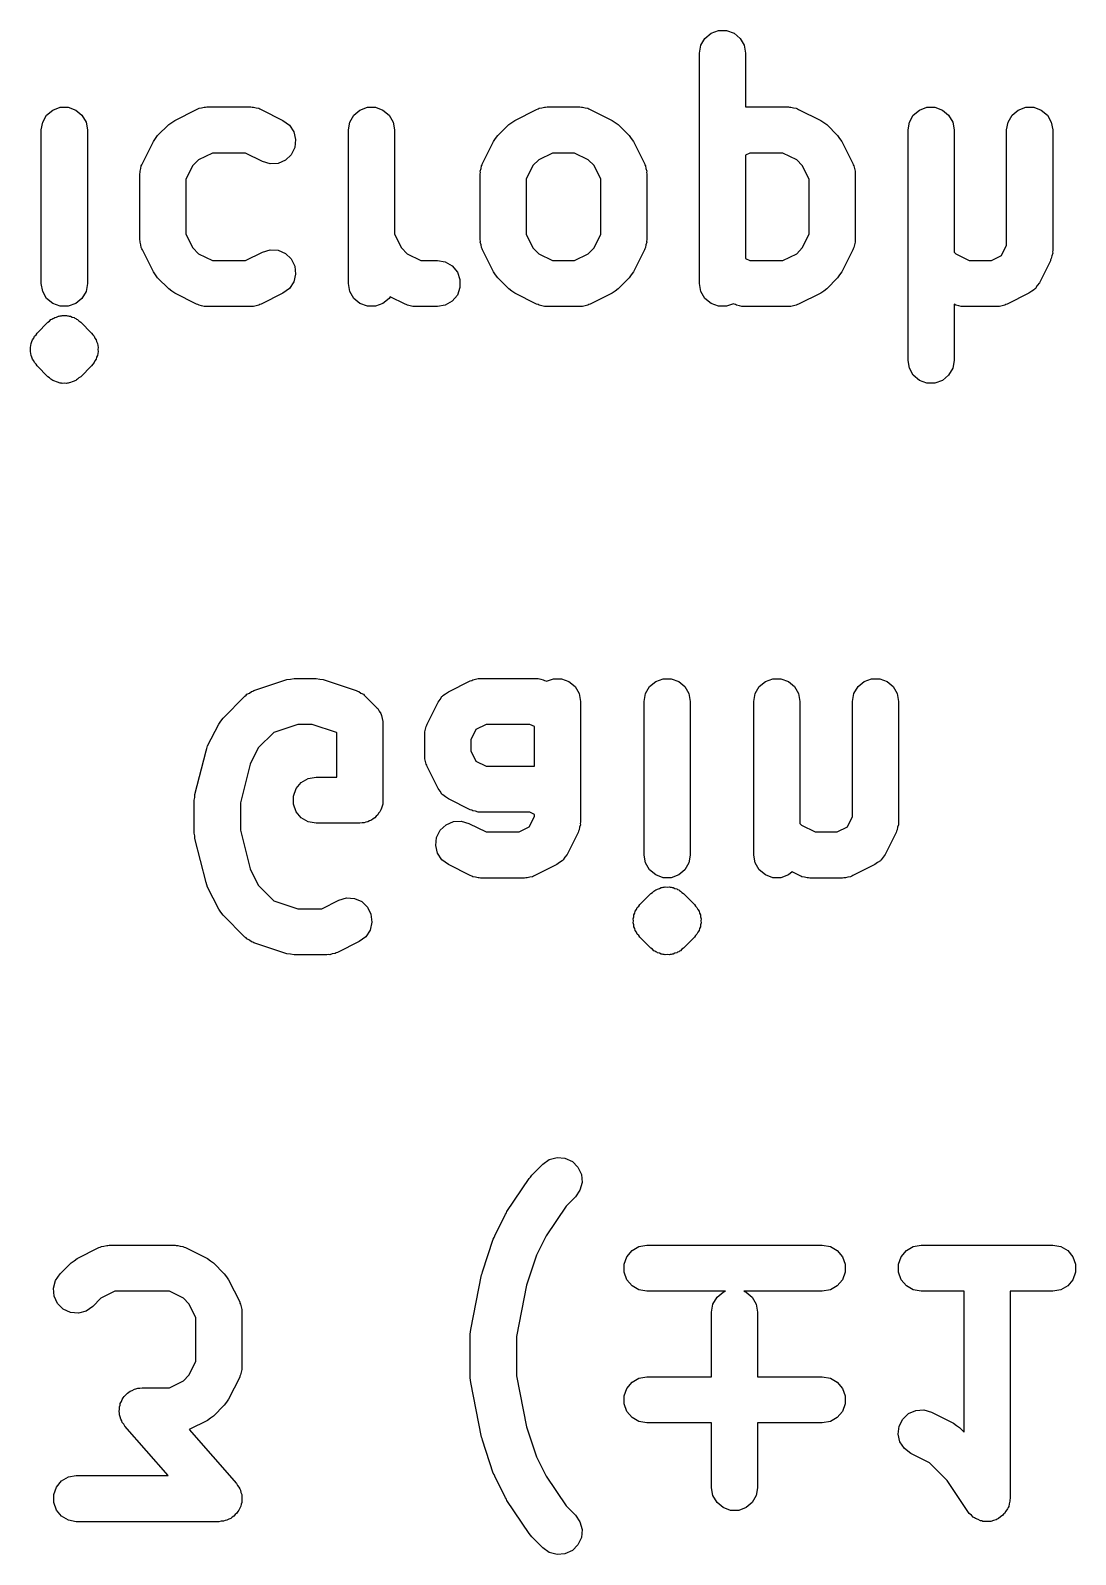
# Model space of a CAD drawing. Extents: x 91.3 to 189.8, y -113.5 to -60.4.
# Drawn here: x 176.38 to 180.91, y -86.34 to -79.73 of the extents above; entities that cross this region are included whole.
import ezdxf

# ---------------------------------------------------------------- set-up
doc = ezdxf.new("R2010")
doc.units = 0
doc.header["$MEASUREMENT"] = 0
doc.layers.add('BLACK', color=7, linetype='CONTINUOUS')

msp = doc.modelspace()

# ---------------------------------------------------------------- linework, layer by layer
at = {"layer": 'Black'}
for p, q in [((179.286, -79.7901), (179.303, -79.76)), ((179.303, -79.76), (179.33, -79.7377)), ((179.33, -79.7377), (179.363, -79.7258)), ((179.363, -79.7258), (179.397, -79.7258)), ((179.397, -79.7258), (179.43, -79.7377)), ((179.43, -79.7377), (179.457, -79.76)), ((179.457, -79.76), (179.474, -79.7901)), ((179.28, -79.8243), (179.286, -79.7901)), ((179.28, -80.8243), (179.28, -79.8243)), ((179.474, -79.7901), (179.48, -79.8243)), ((179.48, -79.8243), (179.48, -80.0576)), ((176.429, -80.1234), (176.446, -80.0933)), ((176.446, -80.0933), (176.473, -80.071)), ((176.473, -80.071), (176.505, -80.0591)), ((176.505, -80.0591), (176.54, -80.0591)), ((176.54, -80.0591), (176.573, -80.071)), ((176.573, -80.071), (176.599, -80.0933)), ((176.599, -80.0933), (176.617, -80.1234)), ((177.002, -80.1158), (177.097, -80.0682)), ((177.097, -80.0682), (177.103, -80.0665)), ((177.103, -80.0665), (177.108, -80.0636)), ((177.108, -80.0636), (177.119, -80.0616)), ((177.119, -80.0616), (177.13, -80.0583)), ((177.13, -80.0583), (177.136, -80.0586)), ((177.136, -80.0586), (177.142, -80.0576)), ((177.142, -80.0576), (177.332, -80.0576)), ((177.332, -80.0576), (177.338, -80.0586)), ((177.338, -80.0586), (177.344, -80.0583)), ((177.344, -80.0583), (177.355, -80.0616)), ((177.355, -80.0616), (177.367, -80.0636)), ((177.367, -80.0636), (177.372, -80.0665)), ((177.372, -80.0665), (177.377, -80.0682)), ((177.377, -80.0682), (177.472, -80.1158)), ((177.762, -80.1234), (177.78, -80.0933)), ((177.78, -80.0933), (177.806, -80.071)), ((177.806, -80.071), (177.839, -80.0591)), ((177.839, -80.0591), (177.874, -80.0591)), ((177.874, -80.0591), (177.906, -80.071)), ((177.906, -80.071), (177.933, -80.0933)), ((177.933, -80.0933), (177.95, -80.1234)), ((178.478, -80.1158), (178.573, -80.0682)), ((178.573, -80.0682), (178.579, -80.0665)), ((178.579, -80.0665), (178.584, -80.0636)), ((178.584, -80.0636), (178.595, -80.0616)), ((178.595, -80.0616), (178.607, -80.0583)), ((178.607, -80.0583), (178.612, -80.0586)), ((178.612, -80.0586), (178.618, -80.0576)), ((178.618, -80.0576), (178.761, -80.0576)), ((178.761, -80.0576), (178.767, -80.0586)), ((178.767, -80.0586), (178.772, -80.0583)), ((178.772, -80.0583), (178.784, -80.0616)), ((178.784, -80.0616), (178.795, -80.0636)), ((178.795, -80.0636), (178.8, -80.0665)), ((178.8, -80.0665), (178.806, -80.0682)), ((178.806, -80.0682), (178.901, -80.1158)), ((179.48, -80.0576), (179.666, -80.0576)), ((179.666, -80.0576), (179.671, -80.0586)), ((179.671, -80.0586), (179.677, -80.0583)), ((179.677, -80.0583), (179.688, -80.0616)), ((179.688, -80.0616), (179.7, -80.0636)), ((179.7, -80.0636), (179.705, -80.0665)), ((179.705, -80.0665), (179.71, -80.0682)), ((179.71, -80.0682), (179.806, -80.1158)), ((180.191, -80.1234), (180.208, -80.0933)), ((180.208, -80.0933), (180.235, -80.071)), ((180.235, -80.071), (180.267, -80.0591)), ((180.267, -80.0591), (180.302, -80.0591)), ((180.302, -80.0591), (180.335, -80.071)), ((180.335, -80.071), (180.361, -80.0933)), ((180.361, -80.0933), (180.379, -80.1234)), ((180.619, -80.1234), (180.637, -80.0933)), ((180.637, -80.0933), (180.663, -80.071)), ((180.663, -80.071), (180.696, -80.0591)), ((180.696, -80.0591), (180.731, -80.0591)), ((180.731, -80.0591), (180.763, -80.071)), ((180.763, -80.071), (180.79, -80.0933)), ((180.79, -80.0933), (180.807, -80.1234)), ((176.423, -80.1576), (176.429, -80.1234)), ((176.423, -80.8243), (176.423, -80.1576)), ((176.617, -80.1234), (176.623, -80.1576)), ((176.623, -80.1576), (176.623, -80.8243)), ((176.928, -80.1821), (176.976, -80.1345)), ((176.976, -80.1345), (176.989, -80.1253)), ((176.989, -80.1253), (177.002, -80.1158)), ((177.472, -80.1158), (177.5, -80.1365)), ((177.5, -80.1365), (177.519, -80.1655)), ((177.756, -80.1576), (177.762, -80.1234)), ((177.756, -80.8243), (177.756, -80.1576)), ((177.95, -80.1234), (177.956, -80.1576)), ((177.956, -80.1576), (177.956, -80.6102)), ((178.405, -80.1821), (178.452, -80.1345)), ((178.452, -80.1345), (178.465, -80.1253)), ((178.465, -80.1253), (178.478, -80.1158)), ((178.901, -80.1158), (178.914, -80.1253)), ((178.914, -80.1253), (178.927, -80.1345)), ((178.927, -80.1345), (178.975, -80.1821)), ((179.806, -80.1158), (179.819, -80.1253)), ((179.819, -80.1253), (179.832, -80.1345)), ((179.832, -80.1345), (179.879, -80.1821)), ((180.185, -80.1576), (180.191, -80.1234)), ((180.185, -81.1576), (180.185, -80.1576)), ((180.379, -80.1234), (180.385, -80.1576)), ((180.385, -80.1576), (180.385, -80.6876)), ((180.613, -80.1576), (180.619, -80.1234)), ((180.613, -80.6578), (180.613, -80.1576)), ((180.807, -80.1234), (180.813, -80.1576)), ((180.813, -80.1576), (180.813, -80.6814)), ((176.862, -80.3034), (176.91, -80.2081)), ((176.91, -80.2081), (176.919, -80.1953)), ((176.919, -80.1953), (176.928, -80.1821)), ((177.519, -80.1655), (177.527, -80.1992)), ((177.527, -80.1992), (177.523, -80.2337)), ((178.338, -80.3034), (178.386, -80.2081)), ((178.386, -80.2081), (178.395, -80.1953)), ((178.395, -80.1953), (178.405, -80.1821)), ((178.975, -80.1821), (178.984, -80.1953)), ((178.984, -80.1953), (178.993, -80.2081)), ((178.993, -80.2081), (179.041, -80.3034)), ((179.879, -80.1821), (179.888, -80.1953)), ((179.888, -80.1953), (179.898, -80.2081)), ((179.898, -80.2081), (179.946, -80.3034)), ((177.106, -80.2874), (177.081, -80.3121)), ((177.166, -80.2576), (177.106, -80.2874)), ((177.309, -80.2576), (177.166, -80.2576)), ((177.383, -80.2947), (177.309, -80.2576)), ((177.416, -80.3046), (177.383, -80.2947)), ((177.483, -80.2887), (177.451, -80.3025)), ((177.508, -80.2648), (177.483, -80.2887)), ((177.523, -80.2337), (177.508, -80.2648)), ((178.582, -80.2874), (178.557, -80.3121)), ((178.642, -80.2576), (178.582, -80.2874)), ((178.737, -80.2576), (178.642, -80.2576)), ((178.797, -80.2874), (178.737, -80.2576)), ((178.822, -80.3121), (178.797, -80.2874)), ((179.499, -80.2576), (179.48, -80.267)), ((179.48, -80.267), (179.48, -80.7149)), ((179.642, -80.2576), (179.499, -80.2576)), ((179.702, -80.2874), (179.642, -80.2576)), ((179.726, -80.3121), (179.702, -80.2874)), ((176.851, -80.3481), (176.852, -80.3424)), ((176.851, -80.6338), (176.851, -80.3481)), ((176.852, -80.3367), (176.855, -80.3254)), ((176.852, -80.3424), (176.852, -80.3367)), ((176.855, -80.3254), (176.857, -80.3139)), ((176.857, -80.3139), (176.86, -80.3089)), ((176.86, -80.3089), (176.862, -80.3034)), ((177.081, -80.3121), (177.051, -80.3717)), ((177.451, -80.3025), (177.416, -80.3046)), ((178.328, -80.3367), (178.332, -80.3254)), ((178.329, -80.3424), (178.328, -80.3367)), ((178.328, -80.3481), (178.329, -80.3424)), ((178.328, -80.6338), (178.328, -80.3481)), ((178.332, -80.3254), (178.334, -80.3139)), ((178.334, -80.3139), (178.337, -80.3089)), ((178.337, -80.3089), (178.338, -80.3034)), ((178.557, -80.3121), (178.528, -80.3717)), ((178.851, -80.3717), (178.822, -80.3121)), ((179.041, -80.3034), (179.043, -80.3089)), ((179.043, -80.3089), (179.045, -80.3139)), ((179.045, -80.3139), (179.047, -80.3254)), ((179.047, -80.3254), (179.051, -80.3367)), ((179.051, -80.3367), (179.05, -80.3424)), ((179.05, -80.3424), (179.051, -80.3481)), ((179.051, -80.3481), (179.051, -80.6338)), ((179.756, -80.3717), (179.726, -80.3121)), ((179.946, -80.3034), (179.947, -80.3089)), ((179.947, -80.3089), (179.95, -80.3139)), ((179.95, -80.3139), (179.952, -80.3254)), ((179.952, -80.3254), (179.956, -80.3367)), ((179.956, -80.3367), (179.955, -80.3424)), ((179.955, -80.3424), (179.956, -80.3481)), ((179.956, -80.3481), (179.956, -80.6338)), ((177.051, -80.3717), (177.051, -80.6102)), ((178.528, -80.3717), (178.528, -80.6102)), ((178.851, -80.6102), (178.851, -80.3717)), ((179.756, -80.6102), (179.756, -80.3717)), ((177.051, -80.6102), (177.081, -80.6698)), ((177.956, -80.6102), (177.986, -80.6698)), ((178.528, -80.6102), (178.557, -80.6698)), ((178.822, -80.6698), (178.851, -80.6102)), ((179.726, -80.6698), (179.756, -80.6102)), ((176.852, -80.6395), (176.851, -80.6338)), ((176.852, -80.6452), (176.852, -80.6395)), ((176.855, -80.6565), (176.852, -80.6452)), ((176.857, -80.668), (176.855, -80.6565)), ((176.86, -80.673), (176.857, -80.668)), ((176.862, -80.6785), (176.86, -80.673)), ((176.91, -80.7738), (176.862, -80.6785)), ((177.081, -80.6698), (177.106, -80.6945)), ((177.309, -80.7243), (177.383, -80.6872)), ((177.383, -80.6872), (177.416, -80.6773)), ((177.416, -80.6773), (177.451, -80.6794)), ((177.451, -80.6794), (177.483, -80.6932)), ((177.483, -80.6932), (177.508, -80.7171)), ((177.986, -80.6698), (178.011, -80.6945)), ((178.329, -80.6395), (178.328, -80.6338)), ((178.328, -80.6452), (178.329, -80.6395)), ((178.332, -80.6565), (178.328, -80.6452)), ((178.334, -80.668), (178.332, -80.6565)), ((178.337, -80.673), (178.334, -80.668)), ((178.338, -80.6785), (178.337, -80.673)), ((178.386, -80.7738), (178.338, -80.6785)), ((178.557, -80.6698), (178.582, -80.6945)), ((178.797, -80.6945), (178.822, -80.6698)), ((179.041, -80.6785), (178.993, -80.7738)), ((179.043, -80.673), (179.041, -80.6785)), ((179.045, -80.668), (179.043, -80.673)), ((179.047, -80.6565), (179.045, -80.668)), ((179.051, -80.6452), (179.047, -80.6565)), ((179.051, -80.6338), (179.05, -80.6395)), ((179.05, -80.6395), (179.051, -80.6452)), ((179.702, -80.6945), (179.726, -80.6698)), ((179.946, -80.6785), (179.898, -80.7738)), ((179.947, -80.673), (179.946, -80.6785)), ((179.95, -80.668), (179.947, -80.673)), ((179.952, -80.6565), (179.95, -80.668)), ((179.956, -80.6452), (179.952, -80.6565)), ((179.956, -80.6338), (179.955, -80.6395)), ((179.955, -80.6395), (179.956, -80.6452)), ((180.385, -80.6876), (180.392, -80.6945)), ((180.591, -80.7021), (180.613, -80.6578)), ((180.813, -80.6929), (180.809, -80.7041)), ((180.813, -80.6814), (180.812, -80.6871)), ((180.812, -80.6871), (180.813, -80.6929)), ((177.106, -80.6945), (177.166, -80.7243)), ((177.166, -80.7243), (177.309, -80.7243)), ((177.508, -80.7171), (177.523, -80.7482)), ((177.523, -80.7482), (177.527, -80.7827)), ((178.011, -80.6945), (178.07, -80.7243)), ((178.07, -80.7243), (178.142, -80.7243)), ((178.142, -80.7243), (178.176, -80.7303)), ((178.176, -80.7303), (178.206, -80.7477)), ((178.206, -80.7477), (178.229, -80.7743)), ((178.582, -80.6945), (178.642, -80.7243)), ((178.642, -80.7243), (178.737, -80.7243)), ((178.737, -80.7243), (178.797, -80.6945)), ((179.48, -80.7149), (179.499, -80.7243)), ((179.499, -80.7243), (179.642, -80.7243)), ((179.642, -80.7243), (179.702, -80.6945)), ((180.392, -80.6945), (180.451, -80.7243)), ((180.451, -80.7243), (180.547, -80.7243)), ((180.547, -80.7243), (180.591, -80.7021)), ((180.803, -80.7262), (180.755, -80.8214)), ((180.804, -80.7206), (180.803, -80.7262)), ((180.807, -80.7156), (180.804, -80.7206)), ((180.809, -80.7041), (180.807, -80.7156)), ((176.429, -80.8585), (176.423, -80.8243)), ((176.623, -80.8243), (176.617, -80.8585)), ((176.919, -80.7866), (176.91, -80.7738)), ((176.928, -80.7998), (176.919, -80.7866)), ((176.976, -80.8474), (176.928, -80.7998)), ((177.519, -80.8164), (177.5, -80.8454)), ((177.527, -80.7827), (177.519, -80.8164)), ((177.762, -80.8585), (177.756, -80.8243)), ((178.229, -80.7743), (178.24, -80.8069)), ((178.24, -80.8069), (178.24, -80.8417)), ((178.395, -80.7866), (178.386, -80.7738)), ((178.405, -80.7998), (178.395, -80.7866)), ((178.452, -80.8474), (178.405, -80.7998)), ((178.975, -80.7998), (178.927, -80.8474)), ((178.984, -80.7866), (178.975, -80.7998)), ((178.993, -80.7738), (178.984, -80.7866)), ((179.286, -80.8585), (179.28, -80.8243)), ((179.879, -80.7998), (179.832, -80.8474)), ((179.888, -80.7866), (179.879, -80.7998)), ((179.898, -80.7738), (179.888, -80.7866)), ((180.755, -80.8214), (180.746, -80.8332)), ((176.446, -80.8886), (176.429, -80.8585)), ((176.473, -80.9109), (176.446, -80.8886)), ((176.599, -80.8886), (176.573, -80.9109)), ((176.617, -80.8585), (176.599, -80.8886)), ((176.989, -80.8566), (176.976, -80.8474)), ((177.002, -80.8661), (176.989, -80.8566)), ((177.097, -80.9137), (177.002, -80.8661)), ((177.472, -80.8661), (177.377, -80.9137)), ((177.5, -80.8454), (177.472, -80.8661)), ((177.78, -80.8886), (177.762, -80.8585)), ((177.806, -80.9109), (177.78, -80.8886)), ((177.933, -80.8886), (177.906, -80.9109)), ((177.937, -80.8813), (177.933, -80.8886)), ((178.002, -80.9137), (177.937, -80.8813)), ((178.229, -80.8743), (178.206, -80.9009)), ((178.24, -80.8417), (178.229, -80.8743)), ((178.465, -80.8566), (178.452, -80.8474)), ((178.478, -80.8661), (178.465, -80.8566)), ((178.573, -80.9137), (178.478, -80.8661)), ((178.901, -80.8661), (178.806, -80.9137)), ((178.914, -80.8566), (178.901, -80.8661)), ((178.927, -80.8474), (178.914, -80.8566)), ((179.303, -80.8886), (179.286, -80.8585)), ((179.33, -80.9109), (179.303, -80.8886)), ((179.806, -80.8661), (179.71, -80.9137)), ((179.819, -80.8566), (179.806, -80.8661)), ((179.832, -80.8474), (179.819, -80.8566)), ((180.71, -80.8661), (180.615, -80.9137)), ((180.722, -80.8574), (180.71, -80.8661)), ((180.734, -80.8493), (180.722, -80.8574)), ((180.736, -80.8471), (180.734, -80.8493)), ((180.738, -80.8454), (180.736, -80.8471)), ((180.746, -80.8332), (180.738, -80.8454)), ((176.505, -80.9228), (176.473, -80.9109)), ((176.54, -80.9228), (176.505, -80.9228)), ((176.573, -80.9109), (176.54, -80.9228)), ((177.103, -80.9154), (177.097, -80.9137)), ((177.108, -80.9183), (177.103, -80.9154)), ((177.119, -80.9203), (177.108, -80.9183)), ((177.13, -80.9236), (177.119, -80.9203)), ((177.136, -80.9233), (177.13, -80.9236)), ((177.142, -80.9243), (177.136, -80.9233)), ((177.332, -80.9243), (177.142, -80.9243)), ((177.338, -80.9233), (177.332, -80.9243)), ((177.344, -80.9236), (177.338, -80.9233)), ((177.355, -80.9203), (177.344, -80.9236)), ((177.367, -80.9183), (177.355, -80.9203)), ((177.372, -80.9154), (177.367, -80.9183)), ((177.377, -80.9137), (177.372, -80.9154)), ((177.839, -80.9228), (177.806, -80.9109)), ((177.874, -80.9228), (177.839, -80.9228)), ((177.906, -80.9109), (177.874, -80.9228)), ((178.007, -80.9154), (178.002, -80.9137)), ((178.012, -80.9183), (178.007, -80.9154)), ((178.024, -80.9203), (178.012, -80.9183)), ((178.035, -80.9236), (178.024, -80.9203)), ((178.041, -80.9233), (178.035, -80.9236)), ((178.047, -80.9243), (178.041, -80.9233)), ((178.142, -80.9243), (178.047, -80.9243)), ((178.176, -80.9183), (178.142, -80.9243)), ((178.206, -80.9009), (178.176, -80.9183)), ((178.579, -80.9154), (178.573, -80.9137)), ((178.584, -80.9183), (178.579, -80.9154)), ((178.595, -80.9203), (178.584, -80.9183)), ((178.607, -80.9236), (178.595, -80.9203)), ((178.612, -80.9233), (178.607, -80.9236)), ((178.618, -80.9243), (178.612, -80.9233)), ((178.761, -80.9243), (178.618, -80.9243)), ((178.767, -80.9233), (178.761, -80.9243)), ((178.772, -80.9236), (178.767, -80.9233)), ((178.784, -80.9203), (178.772, -80.9236)), ((178.795, -80.9183), (178.784, -80.9203)), ((178.8, -80.9154), (178.795, -80.9183)), ((178.806, -80.9137), (178.8, -80.9154)), ((179.363, -80.9228), (179.33, -80.9109)), ((179.397, -80.9228), (179.363, -80.9228)), ((179.427, -80.912), (179.397, -80.9228)), ((179.431, -80.9137), (179.427, -80.912)), ((179.436, -80.9154), (179.431, -80.9137)), ((179.441, -80.9183), (179.436, -80.9154)), ((179.453, -80.9203), (179.441, -80.9183)), ((179.464, -80.9236), (179.453, -80.9203)), ((179.47, -80.9233), (179.464, -80.9236)), ((179.475, -80.9243), (179.47, -80.9233)), ((179.666, -80.9243), (179.475, -80.9243)), ((179.671, -80.9233), (179.666, -80.9243)), ((179.677, -80.9236), (179.671, -80.9233)), ((179.688, -80.9203), (179.677, -80.9236)), ((179.7, -80.9183), (179.688, -80.9203)), ((179.705, -80.9154), (179.7, -80.9183)), ((179.71, -80.9137), (179.705, -80.9154)), ((180.388, -80.9154), (180.385, -80.9143)), ((180.385, -80.9143), (180.385, -81.1576)), ((180.393, -80.9183), (180.388, -80.9154)), ((180.405, -80.9203), (180.393, -80.9183)), ((180.416, -80.9236), (180.405, -80.9203)), ((180.422, -80.9233), (180.416, -80.9236)), ((180.428, -80.9243), (180.422, -80.9233)), ((180.57, -80.9243), (180.428, -80.9243)), ((180.576, -80.9233), (180.57, -80.9243)), ((180.582, -80.9236), (180.576, -80.9233)), ((180.593, -80.9203), (180.582, -80.9236)), ((180.605, -80.9183), (180.593, -80.9203)), ((180.61, -80.9154), (180.605, -80.9183)), ((180.615, -80.9137), (180.61, -80.9154)), ((176.405, -81.0393), (176.452, -80.9917)), ((176.452, -80.9917), (176.459, -80.9867)), ((176.459, -80.9867), (176.465, -80.9805)), ((176.465, -80.9805), (176.469, -80.9786)), ((176.469, -80.9786), (176.473, -80.9758)), ((176.473, -80.9758), (176.477, -80.9743)), ((176.477, -80.9743), (176.481, -80.9718)), ((176.481, -80.9718), (176.489, -80.9695)), ((176.489, -80.9695), (176.497, -80.9658)), ((176.497, -80.9658), (176.501, -80.9654)), ((176.501, -80.9654), (176.505, -80.9639)), ((176.505, -80.9639), (176.51, -80.9639)), ((176.51, -80.9639), (176.514, -80.9628)), ((176.514, -80.9628), (176.523, -80.9635)), ((176.523, -80.9635), (176.532, -80.9628)), ((176.532, -80.9628), (176.536, -80.9639)), ((176.536, -80.9639), (176.54, -80.9639)), ((176.54, -80.9639), (176.544, -80.9654)), ((176.544, -80.9654), (176.549, -80.9658)), ((176.549, -80.9658), (176.557, -80.9695)), ((176.557, -80.9695), (176.565, -80.9718)), ((176.565, -80.9718), (176.569, -80.9743)), ((176.569, -80.9743), (176.573, -80.9758)), ((176.573, -80.9758), (176.576, -80.9786)), ((176.576, -80.9786), (176.58, -80.9805)), ((176.58, -80.9805), (176.586, -80.9866)), ((176.586, -80.9866), (176.594, -80.9917)), ((176.594, -80.9917), (176.641, -81.0393)), ((176.378, -81.0928), (176.379, -81.0841)), ((176.379, -81.0841), (176.382, -81.0762)), ((176.382, -81.0762), (176.385, -81.0677)), ((176.385, -81.0677), (176.39, -81.0606)), ((176.39, -81.0606), (176.393, -81.0526)), ((176.393, -81.0526), (176.4, -81.0465)), ((176.4, -81.0465), (176.405, -81.0393)), ((176.641, -81.0393), (176.646, -81.0465)), ((176.646, -81.0465), (176.652, -81.0526)), ((176.652, -81.0526), (176.656, -81.0606)), ((176.656, -81.0606), (176.661, -81.0677)), ((176.661, -81.0677), (176.663, -81.0762)), ((176.663, -81.0762), (176.667, -81.0841)), ((176.667, -81.0841), (176.668, -81.0928)), ((176.376, -81.1013), (176.378, -81.0928)), ((176.376, -81.11), (176.376, -81.1013)), ((176.376, -81.1187), (176.376, -81.11)), ((176.378, -81.1272), (176.376, -81.1187)), ((176.379, -81.1359), (176.378, -81.1272)), ((176.382, -81.1438), (176.379, -81.1359)), ((176.385, -81.1523), (176.382, -81.1438)), ((176.39, -81.1594), (176.385, -81.1523)), ((176.661, -81.1523), (176.656, -81.1594)), ((176.663, -81.1438), (176.661, -81.1523)), ((176.667, -81.1359), (176.663, -81.1438)), ((176.668, -81.1272), (176.667, -81.1359)), ((176.668, -81.0928), (176.67, -81.1013)), ((176.67, -81.1187), (176.668, -81.1272)), ((176.67, -81.1013), (176.669, -81.11)), ((176.669, -81.11), (176.67, -81.1187)), ((176.393, -81.1674), (176.39, -81.1594)), ((176.4, -81.1735), (176.393, -81.1674)), ((176.405, -81.1807), (176.4, -81.1735)), ((176.452, -81.2283), (176.405, -81.1807)), ((176.641, -81.1807), (176.594, -81.2283)), ((176.646, -81.1735), (176.641, -81.1807)), ((176.652, -81.1674), (176.646, -81.1735)), ((176.656, -81.1594), (176.652, -81.1674)), ((180.191, -81.1918), (180.185, -81.1576)), ((180.208, -81.2219), (180.191, -81.1918)), ((180.235, -81.2442), (180.208, -81.2219)), ((180.361, -81.2219), (180.335, -81.2442)), ((180.379, -81.1918), (180.361, -81.2219)), ((180.385, -81.1576), (180.379, -81.1918)), ((176.459, -81.2333), (176.452, -81.2283)), ((176.465, -81.2395), (176.459, -81.2333)), ((176.469, -81.2414), (176.465, -81.2395)), ((176.473, -81.2442), (176.469, -81.2414)), ((176.477, -81.2457), (176.473, -81.2442)), ((176.481, -81.2482), (176.477, -81.2457)), ((176.489, -81.2505), (176.481, -81.2482)), ((176.497, -81.2542), (176.489, -81.2505)), ((176.501, -81.2546), (176.497, -81.2542)), ((176.505, -81.2561), (176.501, -81.2546)), ((176.51, -81.2561), (176.505, -81.2561)), ((176.514, -81.2572), (176.51, -81.2561)), ((176.523, -81.2565), (176.514, -81.2572)), ((176.532, -81.2572), (176.523, -81.2565)), ((176.536, -81.2561), (176.532, -81.2572)), ((176.54, -81.2561), (176.536, -81.2561)), ((176.544, -81.2546), (176.54, -81.2561)), ((176.549, -81.2542), (176.544, -81.2546)), ((176.557, -81.2505), (176.549, -81.2542)), ((176.565, -81.2482), (176.557, -81.2505)), ((176.569, -81.2457), (176.565, -81.2482)), ((176.573, -81.2442), (176.569, -81.2457)), ((176.576, -81.2414), (176.573, -81.2442)), ((176.58, -81.2395), (176.576, -81.2414)), ((176.586, -81.2334), (176.58, -81.2395)), ((176.594, -81.2283), (176.586, -81.2334)), ((180.267, -81.2561), (180.235, -81.2442)), ((180.302, -81.2561), (180.267, -81.2561)), ((180.335, -81.2442), (180.302, -81.2561)), ((177.346, -82.5904), (177.489, -82.5428)), ((177.489, -82.5428), (177.505, -82.5404)), ((177.505, -82.5404), (177.52, -82.5376)), ((177.52, -82.5376), (177.616, -82.5376)), ((177.616, -82.5376), (177.632, -82.5404)), ((177.632, -82.5404), (177.647, -82.5428)), ((177.647, -82.5428), (177.79, -82.5904)), ((178.291, -82.5465), (178.296, -82.5436)), ((178.296, -82.5436), (178.307, -82.5416)), ((178.307, -82.5416), (178.319, -82.5383)), ((178.319, -82.5383), (178.324, -82.5386)), ((178.324, -82.5386), (178.33, -82.5376)), ((178.33, -82.5376), (178.568, -82.5376)), ((178.568, -82.5376), (178.574, -82.5386)), ((178.574, -82.5386), (178.58, -82.5383)), ((178.58, -82.5383), (178.591, -82.5416)), ((178.591, -82.5416), (178.602, -82.5436)), ((178.602, -82.5436), (178.607, -82.5465)), ((178.616, -82.5499), (178.646, -82.5391)), ((178.646, -82.5391), (178.681, -82.5391)), ((178.681, -82.5391), (178.713, -82.551)), ((179.09, -82.551), (179.122, -82.5391)), ((179.122, -82.5391), (179.157, -82.5391)), ((179.157, -82.5391), (179.19, -82.551)), ((179.566, -82.551), (179.598, -82.5391)), ((179.598, -82.5391), (179.633, -82.5391)), ((179.633, -82.5391), (179.666, -82.551)), ((179.994, -82.551), (180.027, -82.5391)), ((180.027, -82.5391), (180.062, -82.5391)), ((180.062, -82.5391), (180.094, -82.551)), ((177.307, -82.6145), (177.312, -82.6112)), ((177.312, -82.6112), (177.315, -82.6069)), ((177.315, -82.6069), (177.326, -82.6013)), ((177.326, -82.6013), (177.335, -82.5946)), ((177.335, -82.5946), (177.341, -82.5931)), ((177.341, -82.5931), (177.346, -82.5904)), ((177.79, -82.5904), (177.795, -82.5931)), ((177.795, -82.5931), (177.801, -82.5946)), ((177.801, -82.5946), (177.81, -82.6013)), ((177.81, -82.6013), (177.821, -82.6069)), ((177.821, -82.6069), (177.825, -82.6112)), ((177.825, -82.6112), (177.829, -82.6145)), ((178.164, -82.6148), (178.166, -82.6126)), ((178.166, -82.6126), (178.178, -82.6045)), ((178.178, -82.6045), (178.19, -82.5958)), ((178.19, -82.5958), (178.285, -82.5482)), ((178.285, -82.5482), (178.291, -82.5465)), ((178.607, -82.5465), (178.613, -82.5482)), ((178.613, -82.5482), (178.616, -82.5499)), ((178.713, -82.551), (178.74, -82.5733)), ((178.74, -82.5733), (178.757, -82.6034)), ((178.757, -82.6034), (178.763, -82.6376)), ((179.04, -82.6376), (179.046, -82.6034)), ((179.046, -82.6034), (179.063, -82.5733)), ((179.063, -82.5733), (179.09, -82.551)), ((179.19, -82.551), (179.216, -82.5733)), ((179.216, -82.5733), (179.233, -82.6034)), ((179.233, -82.6034), (179.24, -82.6376)), ((179.516, -82.6376), (179.522, -82.6034)), ((179.522, -82.6034), (179.539, -82.5733)), ((179.539, -82.5733), (179.566, -82.551)), ((179.666, -82.551), (179.692, -82.5733)), ((179.692, -82.5733), (179.71, -82.6034)), ((179.71, -82.6034), (179.716, -82.6376)), ((179.944, -82.6376), (179.95, -82.6034)), ((179.95, -82.6034), (179.968, -82.5733)), ((179.968, -82.5733), (179.994, -82.551)), ((180.094, -82.551), (180.121, -82.5733)), ((180.121, -82.5733), (180.138, -82.6034)), ((180.138, -82.6034), (180.144, -82.6376)), ((177.212, -82.7098), (177.307, -82.6145)), ((177.829, -82.6145), (177.877, -82.6621)), ((177.877, -82.6621), (177.879, -82.6657)), ((177.879, -82.6657), (177.883, -82.6686)), ((177.883, -82.6686), (177.889, -82.6799)), ((178.098, -82.7358), (178.145, -82.6405)), ((178.145, -82.6405), (178.154, -82.6287)), ((178.154, -82.6287), (178.162, -82.6165)), ((178.162, -82.6165), (178.164, -82.6148)), ((178.763, -82.6376), (178.763, -83.1614)), ((179.04, -83.3043), (179.04, -82.6376)), ((179.24, -82.6376), (179.24, -83.3043)), ((179.516, -83.3043), (179.516, -82.6376)), ((179.716, -82.6376), (179.716, -83.1676)), ((179.944, -83.1378), (179.944, -82.6376)), ((180.144, -82.6376), (180.144, -83.1614)), ((177.145, -82.831), (177.193, -82.7358)), ((177.193, -82.7358), (177.202, -82.7229)), ((177.202, -82.7229), (177.212, -82.7098)), ((177.537, -82.7376), (177.432, -82.7726)), ((177.599, -82.7376), (177.537, -82.7376)), ((177.705, -82.7726), (177.599, -82.7376)), ((177.889, -82.6799), (177.897, -82.6906)), ((177.897, -82.6906), (177.898, -82.6948)), ((177.898, -82.6948), (177.9, -82.6987)), ((177.9, -82.6987), (177.902, -82.7115)), ((177.902, -82.7115), (177.906, -82.7241)), ((177.906, -82.7241), (177.905, -82.7285)), ((177.905, -82.7285), (177.906, -82.7329)), ((177.906, -82.7329), (177.906, -83.0662)), ((178.093, -82.7463), (178.096, -82.7413)), ((178.096, -82.7413), (178.098, -82.7358)), ((178.354, -82.7376), (178.309, -82.7598)), ((178.544, -82.7376), (178.354, -82.7376)), ((178.563, -82.747), (178.544, -82.7376)), ((177.432, -82.7726), (177.365, -82.8397)), ((177.706, -82.7743), (177.705, -82.7726)), ((177.706, -82.9662), (177.706, -82.7743)), ((178.087, -82.7805), (178.088, -82.7748)), ((178.087, -82.8757), (178.087, -82.7805)), ((178.088, -82.769), (178.091, -82.7578)), ((178.088, -82.7748), (178.088, -82.769)), ((178.091, -82.7578), (178.093, -82.7463)), ((178.309, -82.7598), (178.287, -82.8041)), ((178.287, -82.8041), (178.287, -82.8521)), ((178.563, -82.9186), (178.563, -82.747)), ((177.09, -83.0419), (177.138, -82.8515)), ((177.138, -82.8515), (177.142, -82.8415)), ((177.142, -82.8415), (177.145, -82.831)), ((177.365, -82.8397), (177.329, -82.9106)), ((178.088, -82.8814), (178.087, -82.8757)), ((178.287, -82.8521), (178.309, -82.8964)), ((177.329, -82.9106), (177.287, -83.0785)), ((178.088, -82.8871), (178.088, -82.8814)), ((178.091, -82.8984), (178.088, -82.8871)), ((178.093, -82.9099), (178.091, -82.8984)), ((178.096, -82.9149), (178.093, -82.9099)), ((178.098, -82.9204), (178.096, -82.9149)), ((178.145, -83.0157), (178.098, -82.9204)), ((178.309, -82.8964), (178.354, -82.9186)), ((178.354, -82.9186), (178.563, -82.9186)), ((177.529, -83.0162), (177.551, -82.9896)), ((177.551, -82.9896), (177.582, -82.9722)), ((177.582, -82.9722), (177.616, -82.9662)), ((177.616, -82.9662), (177.706, -82.9662)), ((177.087, -83.0662), (177.089, -83.0541)), ((177.087, -83.209), (177.087, -83.0662)), ((177.089, -83.0541), (177.09, -83.0419)), ((177.517, -83.0488), (177.529, -83.0162)), ((177.517, -83.0836), (177.517, -83.0488)), ((177.906, -83.0662), (177.905, -83.0748)), ((177.905, -83.0748), (177.905, -83.0836)), ((178.154, -83.0275), (178.145, -83.0157)), ((178.162, -83.0397), (178.154, -83.0275)), ((178.164, -83.0413), (178.162, -83.0397)), ((178.166, -83.0436), (178.164, -83.0413)), ((178.178, -83.0516), (178.166, -83.0436)), ((178.19, -83.0604), (178.178, -83.0516)), ((178.285, -83.108), (178.19, -83.0604)), ((177.287, -83.0785), (177.287, -83.1967)), ((177.529, -83.1162), (177.517, -83.0836)), ((177.551, -83.1428), (177.529, -83.1162)), ((177.876, -83.1361), (177.87, -83.1428)), ((177.883, -83.1305), (177.876, -83.1361)), ((177.887, -83.1229), (177.883, -83.1305)), ((177.893, -83.1162), (177.887, -83.1229)), ((177.896, -83.108), (177.893, -83.1162)), ((177.9, -83.1004), (177.896, -83.108)), ((177.902, -83.0918), (177.9, -83.1004)), ((177.905, -83.0836), (177.902, -83.0918)), ((178.291, -83.1097), (178.285, -83.108)), ((178.296, -83.1125), (178.291, -83.1097)), ((178.307, -83.1146), (178.296, -83.1125)), ((178.319, -83.1179), (178.307, -83.1146)), ((178.324, -83.1176), (178.319, -83.1179)), ((178.33, -83.1186), (178.324, -83.1176)), ((178.544, -83.1186), (178.33, -83.1186)), ((178.541, -83.1821), (178.563, -83.1378)), ((178.563, -83.128), (178.544, -83.1186)), ((178.563, -83.1378), (178.563, -83.128)), ((179.922, -83.1821), (179.944, -83.1378)), ((177.287, -83.1967), (177.329, -83.3646)), ((177.582, -83.1602), (177.551, -83.1428)), ((177.616, -83.1662), (177.582, -83.1602)), ((177.806, -83.1662), (177.616, -83.1662)), ((177.815, -83.1647), (177.806, -83.1662)), ((177.824, -83.1647), (177.815, -83.1647)), ((177.832, -83.1617), (177.824, -83.1647)), ((177.84, -83.1602), (177.832, -83.1617)), ((177.848, -83.1558), (177.84, -83.1602)), ((177.856, -83.1528), (177.848, -83.1558)), ((177.863, -83.1472), (177.856, -83.1528)), ((177.87, -83.1428), (177.863, -83.1472)), ((178.139, -83.2282), (178.154, -83.1971)), ((178.154, -83.1971), (178.18, -83.1732)), ((178.18, -83.1732), (178.212, -83.1594)), ((178.212, -83.1594), (178.246, -83.1573)), ((178.246, -83.1573), (178.279, -83.1672)), ((178.279, -83.1672), (178.354, -83.2043)), ((178.354, -83.2043), (178.497, -83.2043)), ((178.497, -83.2043), (178.541, -83.1821)), ((178.753, -83.2062), (178.705, -83.3014)), ((178.754, -83.2006), (178.753, -83.2062)), ((178.757, -83.1956), (178.754, -83.2006)), ((178.759, -83.1841), (178.757, -83.1956)), ((178.763, -83.1729), (178.759, -83.1841)), ((178.763, -83.1614), (178.762, -83.1671)), ((178.762, -83.1671), (178.763, -83.1729)), ((179.716, -83.1676), (179.723, -83.1745)), ((179.723, -83.1745), (179.782, -83.2043)), ((179.782, -83.2043), (179.878, -83.2043)), ((179.878, -83.2043), (179.922, -83.1821)), ((180.134, -83.2062), (180.086, -83.3014)), ((180.135, -83.2006), (180.134, -83.2062)), ((180.138, -83.1956), (180.135, -83.2006)), ((180.14, -83.1841), (180.138, -83.1956)), ((180.144, -83.1729), (180.14, -83.1841)), ((180.144, -83.1614), (180.143, -83.1671)), ((180.143, -83.1671), (180.144, -83.1729)), ((177.089, -83.2211), (177.087, -83.209)), ((177.09, -83.2333), (177.089, -83.2211)), ((177.138, -83.4238), (177.09, -83.2333)), ((178.135, -83.2627), (178.139, -83.2282)), ((178.143, -83.2964), (178.135, -83.2627)), ((178.162, -83.3254), (178.143, -83.2964)), ((178.19, -83.3461), (178.162, -83.3254)), ((178.672, -83.3374), (178.66, -83.3461)), ((178.684, -83.3293), (178.672, -83.3374)), ((178.686, -83.3271), (178.684, -83.3293)), ((178.688, -83.3254), (178.686, -83.3271)), ((178.696, -83.3132), (178.688, -83.3254)), ((178.705, -83.3014), (178.696, -83.3132)), ((179.046, -83.3385), (179.04, -83.3043)), ((179.063, -83.3686), (179.046, -83.3385)), ((179.233, -83.3385), (179.216, -83.3686)), ((179.24, -83.3043), (179.233, -83.3385)), ((179.522, -83.3385), (179.516, -83.3043)), ((179.539, -83.3686), (179.522, -83.3385)), ((180.053, -83.3374), (180.041, -83.3461)), ((180.065, -83.3293), (180.053, -83.3374)), ((180.067, -83.3271), (180.065, -83.3293)), ((180.069, -83.3254), (180.067, -83.3271)), ((180.077, -83.3132), (180.069, -83.3254)), ((180.086, -83.3014), (180.077, -83.3132)), ((177.329, -83.3646), (177.365, -83.4355)), ((178.285, -83.3937), (178.19, -83.3461)), ((178.291, -83.3954), (178.285, -83.3937)), ((178.296, -83.3983), (178.291, -83.3954)), ((178.307, -83.4003), (178.296, -83.3983)), ((178.319, -83.4036), (178.307, -83.4003)), ((178.324, -83.4033), (178.319, -83.4036)), ((178.33, -83.4043), (178.324, -83.4033)), ((178.52, -83.4043), (178.33, -83.4043)), ((178.526, -83.4033), (178.52, -83.4043)), ((178.532, -83.4036), (178.526, -83.4033)), ((178.543, -83.4003), (178.532, -83.4036)), ((178.555, -83.3983), (178.543, -83.4003)), ((178.56, -83.3954), (178.555, -83.3983)), ((178.565, -83.3937), (178.56, -83.3954)), ((178.66, -83.3461), (178.565, -83.3937)), ((179.09, -83.3909), (179.063, -83.3686)), ((179.122, -83.4028), (179.09, -83.3909)), ((179.157, -83.4028), (179.122, -83.4028)), ((179.19, -83.3909), (179.157, -83.4028)), ((179.216, -83.3686), (179.19, -83.3909)), ((179.566, -83.3909), (179.539, -83.3686)), ((179.598, -83.4028), (179.566, -83.3909)), ((179.633, -83.4028), (179.598, -83.4028)), ((179.666, -83.3909), (179.633, -83.4028)), ((179.682, -83.3776), (179.666, -83.3909)), ((179.714, -83.3937), (179.682, -83.3776)), ((179.719, -83.3954), (179.714, -83.3937)), ((179.724, -83.3983), (179.719, -83.3954)), ((179.736, -83.4003), (179.724, -83.3983)), ((179.747, -83.4036), (179.736, -83.4003)), ((179.753, -83.4033), (179.747, -83.4036)), ((179.759, -83.4043), (179.753, -83.4033)), ((179.901, -83.4043), (179.759, -83.4043)), ((179.907, -83.4033), (179.901, -83.4043)), ((179.913, -83.4036), (179.907, -83.4033)), ((179.924, -83.4003), (179.913, -83.4036)), ((179.936, -83.3983), (179.924, -83.4003)), ((179.941, -83.3954), (179.936, -83.3983)), ((179.946, -83.3937), (179.941, -83.3954)), ((180.041, -83.3461), (179.946, -83.3937)), ((177.142, -83.4338), (177.138, -83.4238)), ((177.145, -83.4442), (177.142, -83.4338)), ((177.193, -83.5395), (177.145, -83.4442)), ((177.365, -83.4355), (177.432, -83.5026)), ((179.021, -83.5193), (179.069, -83.4717)), ((179.069, -83.4717), (179.076, -83.4667)), ((179.076, -83.4667), (179.082, -83.4605)), ((179.082, -83.4605), (179.086, -83.4586)), ((179.086, -83.4586), (179.09, -83.4558)), ((179.09, -83.4558), (179.094, -83.4543)), ((179.094, -83.4543), (179.097, -83.4518)), ((179.097, -83.4518), (179.106, -83.4495)), ((179.106, -83.4495), (179.114, -83.4458)), ((179.114, -83.4458), (179.118, -83.4454)), ((179.118, -83.4454), (179.122, -83.4439)), ((179.122, -83.4439), (179.127, -83.4439)), ((179.127, -83.4439), (179.131, -83.4428)), ((179.131, -83.4428), (179.14, -83.4435)), ((179.14, -83.4435), (179.148, -83.4428)), ((179.148, -83.4428), (179.152, -83.4439)), ((179.152, -83.4439), (179.157, -83.4439)), ((179.157, -83.4439), (179.161, -83.4454)), ((179.161, -83.4454), (179.165, -83.4458)), ((179.165, -83.4458), (179.173, -83.4495)), ((179.173, -83.4495), (179.182, -83.4517)), ((179.182, -83.4517), (179.185, -83.4543)), ((179.185, -83.4543), (179.19, -83.4558)), ((179.19, -83.4558), (179.193, -83.4586)), ((179.193, -83.4586), (179.197, -83.4605)), ((179.197, -83.4605), (179.203, -83.4666)), ((179.203, -83.4666), (179.21, -83.4717)), ((179.21, -83.4717), (179.258, -83.5193)), ((177.432, -83.5026), (177.537, -83.5376)), ((177.537, -83.5376), (177.64, -83.5376)), ((177.64, -83.5376), (177.714, -83.5006)), ((177.714, -83.5006), (177.747, -83.4907)), ((177.747, -83.4907), (177.782, -83.4927)), ((177.782, -83.4927), (177.814, -83.5065)), ((177.814, -83.5065), (177.839, -83.5304)), ((177.839, -83.5304), (177.854, -83.5615)), ((179.006, -83.5406), (179.01, -83.5326)), ((179.01, -83.5326), (179.016, -83.5265)), ((179.016, -83.5265), (179.021, -83.5193)), ((179.258, -83.5193), (179.263, -83.5265)), ((179.263, -83.5265), (179.269, -83.5326)), ((179.269, -83.5326), (179.273, -83.5406)), ((177.202, -83.5523), (177.193, -83.5395)), ((177.212, -83.5655), (177.202, -83.5523)), ((177.307, -83.6607), (177.212, -83.5655)), ((177.858, -83.596), (177.85, -83.6298)), ((177.854, -83.5615), (177.858, -83.596)), ((178.992, -83.5813), (178.995, -83.5728)), ((178.993, -83.59), (178.992, -83.5813)), ((178.992, -83.5987), (178.993, -83.59)), ((178.995, -83.6072), (178.992, -83.5987)), ((178.995, -83.5641), (178.999, -83.5562)), ((178.995, -83.5728), (178.995, -83.5641)), ((178.999, -83.5562), (179.001, -83.5477)), ((179.001, -83.5477), (179.006, -83.5406)), ((179.273, -83.5406), (179.278, -83.5477)), ((179.278, -83.5477), (179.28, -83.5562)), ((179.28, -83.5562), (179.284, -83.5641)), ((179.284, -83.5641), (179.284, -83.5728)), ((179.284, -83.5728), (179.287, -83.5813)), ((179.287, -83.5987), (179.284, -83.6072)), ((179.287, -83.5813), (179.286, -83.59)), ((179.286, -83.59), (179.287, -83.5987)), ((177.312, -83.664), (177.307, -83.6607)), ((177.315, -83.6683), (177.312, -83.664)), ((177.326, -83.6739), (177.315, -83.6683)), ((177.831, -83.6588), (177.803, -83.6794)), ((177.85, -83.6298), (177.831, -83.6588)), ((178.995, -83.6159), (178.995, -83.6072)), ((178.999, -83.6238), (178.995, -83.6159)), ((179.001, -83.6323), (178.999, -83.6238)), ((179.006, -83.6394), (179.001, -83.6323)), ((179.01, -83.6474), (179.006, -83.6394)), ((179.016, -83.6535), (179.01, -83.6474)), ((179.021, -83.6607), (179.016, -83.6535)), ((179.069, -83.7083), (179.021, -83.6607)), ((179.258, -83.6607), (179.21, -83.7083)), ((179.263, -83.6535), (179.258, -83.6607)), ((179.269, -83.6474), (179.263, -83.6535)), ((179.273, -83.6394), (179.269, -83.6474)), ((179.278, -83.6323), (179.273, -83.6394)), ((179.28, -83.6238), (179.278, -83.6323)), ((179.284, -83.6159), (179.28, -83.6238)), ((179.284, -83.6072), (179.284, -83.6159)), ((177.335, -83.6806), (177.326, -83.6739)), ((177.341, -83.6821), (177.335, -83.6806)), ((177.346, -83.6849), (177.341, -83.6821)), ((177.489, -83.7325), (177.346, -83.6849)), ((177.505, -83.7348), (177.489, -83.7325)), ((177.52, -83.7376), (177.505, -83.7348)), ((177.669, -83.7366), (177.663, -83.7376)), ((177.675, -83.737), (177.669, -83.7366)), ((177.686, -83.7336), (177.675, -83.737)), ((177.698, -83.7316), (177.686, -83.7336)), ((177.703, -83.7287), (177.698, -83.7316)), ((177.708, -83.7271), (177.703, -83.7287)), ((177.803, -83.6794), (177.708, -83.7271)), ((179.076, -83.7133), (179.069, -83.7083)), ((179.082, -83.7195), (179.076, -83.7133)), ((179.086, -83.7214), (179.082, -83.7195)), ((179.09, -83.7242), (179.086, -83.7214)), ((179.094, -83.7257), (179.09, -83.7242)), ((179.097, -83.7282), (179.094, -83.7257)), ((179.106, -83.7305), (179.097, -83.7282)), ((179.114, -83.7342), (179.106, -83.7305)), ((179.118, -83.7346), (179.114, -83.7342)), ((179.122, -83.7361), (179.118, -83.7346)), ((179.127, -83.7361), (179.122, -83.7361)), ((179.131, -83.7372), (179.127, -83.7361)), ((179.14, -83.7365), (179.131, -83.7372)), ((179.148, -83.7372), (179.14, -83.7365)), ((179.152, -83.7361), (179.148, -83.7372)), ((179.157, -83.7361), (179.152, -83.7361)), ((179.161, -83.7346), (179.157, -83.7361)), ((179.165, -83.7342), (179.161, -83.7346)), ((179.173, -83.7305), (179.165, -83.7342)), ((179.182, -83.7283), (179.173, -83.7305)), ((179.185, -83.7257), (179.182, -83.7283)), ((179.19, -83.7242), (179.185, -83.7257)), ((179.193, -83.7214), (179.19, -83.7242)), ((179.197, -83.7195), (179.193, -83.7214)), ((179.203, -83.7134), (179.197, -83.7195)), ((179.21, -83.7083), (179.203, -83.7134)), ((177.663, -83.7376), (177.52, -83.7376)), ((178.552, -84.6936), (178.6, -84.646)), ((178.6, -84.646), (178.628, -84.626)), ((178.628, -84.626), (178.662, -84.617)), ((178.662, -84.617), (178.696, -84.6201)), ((178.696, -84.6201), (178.728, -84.6348)), ((178.728, -84.6348), (178.752, -84.6593)), ((178.752, -84.6593), (178.767, -84.6908)), ((178.444, -84.8517), (178.54, -84.7088)), ((178.54, -84.7088), (178.546, -84.7017)), ((178.546, -84.7017), (178.552, -84.6936)), ((178.77, -84.7254), (178.761, -84.7589)), ((178.767, -84.6908), (178.77, -84.7254)), ((178.741, -84.7874), (178.701, -84.828)), ((178.761, -84.7589), (178.741, -84.7874)), ((178.438, -84.8624), (178.442, -84.8574)), ((178.442, -84.8574), (178.444, -84.8517)), ((178.701, -84.828), (178.614, -84.9574)), ((178.391, -84.9577), (178.438, -84.8624)), ((178.338, -85.1136), (178.385, -84.9708)), ((178.385, -84.9708), (178.389, -84.9645)), ((178.389, -84.9645), (178.391, -84.9577)), ((178.614, -84.9574), (178.573, -85.0407)), ((176.565, -85.0653), (176.578, -85.0558)), ((176.578, -85.0558), (176.673, -85.0082)), ((176.673, -85.0082), (176.679, -85.0065)), ((176.679, -85.0065), (176.684, -85.0036)), ((176.684, -85.0036), (176.695, -85.0016)), ((176.695, -85.0016), (176.707, -84.9983)), ((176.707, -84.9983), (176.712, -84.9986)), ((176.712, -84.9986), (176.718, -84.9976)), ((176.718, -84.9976), (177.004, -84.9976)), ((177.004, -84.9976), (177.009, -84.9986)), ((177.009, -84.9986), (177.015, -84.9983)), ((177.015, -84.9983), (177.026, -85.0016)), ((177.026, -85.0016), (177.038, -85.0036)), ((177.038, -85.0036), (177.043, -85.0065)), ((177.043, -85.0065), (177.049, -85.0082)), ((177.049, -85.0082), (177.144, -85.0558)), ((177.144, -85.0558), (177.157, -85.0653)), ((178.573, -85.0407), (178.529, -85.171)), ((178.953, -85.0803), (178.965, -85.0476)), ((178.965, -85.0476), (178.987, -85.021)), ((178.987, -85.021), (179.017, -85.0036)), ((179.017, -85.0036), (179.051, -84.9976)), ((179.051, -84.9976), (179.813, -84.9976)), ((179.813, -84.9976), (179.848, -85.0036)), ((179.848, -85.0036), (179.878, -85.021)), ((179.878, -85.021), (179.9, -85.0476)), ((179.9, -85.0476), (179.912, -85.0803)), ((180.143, -85.0803), (180.155, -85.0476)), ((180.155, -85.0476), (180.178, -85.021)), ((180.178, -85.021), (180.208, -85.0036)), ((180.208, -85.0036), (180.242, -84.9976)), ((180.242, -84.9976), (180.813, -84.9976)), ((180.813, -84.9976), (180.848, -85.0036)), ((180.848, -85.0036), (180.878, -85.021)), ((180.878, -85.021), (180.9, -85.0476)), ((180.9, -85.0476), (180.912, -85.0803)), ((176.485, -85.1506), (176.505, -85.1221)), ((176.505, -85.1221), (176.552, -85.0745)), ((176.552, -85.0745), (176.565, -85.0653)), ((177.157, -85.0653), (177.17, -85.0745)), ((177.17, -85.0745), (177.217, -85.1221)), ((177.217, -85.1221), (177.227, -85.1353)), ((178.287, -85.3637), (178.334, -85.1256)), ((178.334, -85.1256), (178.337, -85.1198)), ((178.337, -85.1198), (178.338, -85.1136)), ((178.953, -85.115), (178.953, -85.0803)), ((178.965, -85.1476), (178.953, -85.115)), ((179.912, -85.115), (179.9, -85.1476)), ((179.912, -85.0803), (179.912, -85.115)), ((180.143, -85.115), (180.143, -85.0803)), ((180.155, -85.1476), (180.143, -85.115)), ((180.912, -85.115), (180.9, -85.1476)), ((180.912, -85.0803), (180.912, -85.115)), ((176.476, -85.1841), (176.485, -85.1506)), ((176.479, -85.2187), (176.476, -85.1841)), ((177.227, -85.1353), (177.236, -85.1481)), ((177.236, -85.1481), (177.284, -85.2434)), ((178.529, -85.171), (178.485, -85.3932)), ((178.987, -85.1742), (178.965, -85.1476)), ((179.017, -85.1916), (178.987, -85.1742)), ((179.051, -85.1976), (179.017, -85.1916)), ((179.848, -85.1916), (179.813, -85.1976)), ((179.878, -85.1742), (179.848, -85.1916)), ((179.9, -85.1476), (179.878, -85.1742)), ((180.178, -85.1742), (180.155, -85.1476)), ((180.208, -85.1916), (180.178, -85.1742)), ((180.242, -85.1976), (180.208, -85.1916)), ((180.848, -85.1916), (180.813, -85.1976)), ((180.878, -85.1742), (180.848, -85.1916)), ((180.9, -85.1476), (180.878, -85.1742)), ((176.493, -85.2502), (176.479, -85.2187)), ((176.518, -85.2748), (176.493, -85.2502)), ((176.682, -85.2274), (176.646, -85.2636)), ((176.742, -85.1976), (176.682, -85.2274)), ((176.98, -85.1976), (176.742, -85.1976)), ((177.04, -85.2274), (176.98, -85.1976)), ((177.064, -85.2521), (177.04, -85.2274)), ((177.094, -85.3117), (177.064, -85.2521)), ((177.284, -85.2434), (177.285, -85.2489)), ((177.285, -85.2489), (177.288, -85.2539)), ((177.288, -85.2539), (177.29, -85.2654)), ((179.393, -85.1976), (179.051, -85.1976)), ((179.332, -85.2881), (179.338, -85.2539)), ((179.338, -85.2539), (179.356, -85.2238)), ((179.356, -85.2238), (179.382, -85.2015)), ((179.382, -85.2015), (179.393, -85.1976)), ((179.813, -85.1976), (179.472, -85.1976)), ((179.472, -85.1976), (179.482, -85.2015)), ((179.482, -85.2015), (179.509, -85.2238)), ((179.509, -85.2238), (179.526, -85.2539)), ((179.526, -85.2539), (179.532, -85.2881)), ((180.428, -85.1976), (180.242, -85.1976)), ((180.428, -85.8086), (180.428, -85.1976)), ((180.813, -85.1976), (180.628, -85.1976)), ((180.628, -85.1976), (180.628, -86.0976)), ((176.549, -85.2895), (176.518, -85.2748)), ((176.584, -85.2925), (176.549, -85.2895)), ((176.617, -85.2835), (176.584, -85.2925)), ((176.646, -85.2636), (176.617, -85.2835)), ((177.094, -85.5026), (177.094, -85.3117)), ((177.29, -85.2654), (177.294, -85.2767)), ((177.294, -85.2767), (177.293, -85.2824)), ((177.293, -85.2824), (177.294, -85.2881)), ((177.294, -85.2881), (177.294, -85.5262)), ((179.332, -85.569), (179.332, -85.2881)), ((179.532, -85.2881), (179.532, -85.569)), ((178.285, -85.3833), (178.286, -85.3736)), ((178.285, -85.5738), (178.285, -85.3833)), ((178.286, -85.3736), (178.287, -85.3637)), ((178.485, -85.3932), (178.485, -85.5639)), ((177.064, -85.5622), (177.094, -85.5026)), ((176.98, -85.6167), (177.04, -85.5869)), ((177.04, -85.5869), (177.064, -85.5622)), ((177.284, -85.5709), (177.236, -85.6662)), ((177.285, -85.5654), (177.284, -85.5709)), ((177.288, -85.5604), (177.285, -85.5654)), ((177.29, -85.5489), (177.288, -85.5604)), ((177.294, -85.5376), (177.29, -85.5489)), ((177.294, -85.5262), (177.293, -85.5319)), ((177.293, -85.5319), (177.294, -85.5376)), ((178.286, -85.5835), (178.285, -85.5738)), ((178.287, -85.5934), (178.286, -85.5835)), ((178.485, -85.5639), (178.529, -85.7862)), ((178.987, -85.5924), (179.017, -85.5751)), ((179.017, -85.5751), (179.051, -85.569)), ((179.051, -85.569), (179.332, -85.569)), ((179.532, -85.569), (179.813, -85.569)), ((179.813, -85.569), (179.848, -85.5751)), ((179.848, -85.5751), (179.878, -85.5924)), ((176.779, -85.6608), (176.783, -85.654)), ((176.783, -85.654), (176.79, -85.6476)), ((176.79, -85.6476), (176.797, -85.6401)), ((176.797, -85.6401), (176.803, -85.6362)), ((176.803, -85.6362), (176.809, -85.6311)), ((176.809, -85.6311), (176.818, -85.6276)), ((176.818, -85.6276), (176.827, -85.6227)), ((176.827, -85.6227), (176.834, -85.6214)), ((176.834, -85.6214), (176.842, -85.6186)), ((176.842, -85.6186), (176.851, -85.6184)), ((176.851, -85.6184), (176.861, -85.6167)), ((176.861, -85.6167), (176.98, -85.6167)), ((178.334, -85.8315), (178.287, -85.5934)), ((178.953, -85.6517), (178.965, -85.619)), ((178.953, -85.6864), (178.953, -85.6517)), ((178.965, -85.619), (178.987, -85.5924)), ((179.878, -85.5924), (179.9, -85.619)), ((179.9, -85.619), (179.912, -85.6517)), ((179.912, -85.6517), (179.912, -85.6864)), ((176.761, -85.7187), (176.762, -85.7091)), ((176.762, -85.7263), (176.761, -85.7187)), ((176.762, -85.6993), (176.765, -85.692)), ((176.762, -85.7091), (176.762, -85.6993)), ((176.765, -85.692), (176.766, -85.6844)), ((176.766, -85.6844), (176.771, -85.6759)), ((176.771, -85.6759), (176.774, -85.6667)), ((176.774, -85.6667), (176.779, -85.6608)), ((177.217, -85.6921), (177.17, -85.7398)), ((177.227, -85.679), (177.217, -85.6921)), ((177.236, -85.6662), (177.227, -85.679)), ((178.965, -85.719), (178.953, -85.6864)), ((178.987, -85.7457), (178.965, -85.719)), ((179.9, -85.719), (179.878, -85.7457)), ((179.912, -85.6864), (179.9, -85.719)), ((180.187, -85.7285), (180.219, -85.7146)), ((180.219, -85.7146), (180.253, -85.7126)), ((180.253, -85.7126), (180.287, -85.7225)), ((176.762, -85.734), (176.762, -85.7263)), ((176.766, -85.7432), (176.762, -85.734)), ((176.768, -85.7528), (176.766, -85.7432)), ((176.772, -85.7594), (176.768, -85.7528)), ((176.774, -85.7667), (176.772, -85.7594)), ((176.781, -85.7742), (176.774, -85.7667)), ((176.786, -85.7825), (176.781, -85.7742)), ((176.974, -85.9976), (176.786, -85.7825)), ((177.144, -85.7585), (177.065, -85.7979)), ((177.157, -85.749), (177.144, -85.7585)), ((177.17, -85.7398), (177.157, -85.749)), ((178.529, -85.7862), (178.573, -85.9164)), ((179.017, -85.763), (178.987, -85.7457)), ((179.051, -85.769), (179.017, -85.763)), ((179.332, -85.769), (179.051, -85.769)), ((179.332, -86.05), (179.332, -85.769)), ((179.813, -85.769), (179.532, -85.769)), ((179.532, -85.769), (179.532, -86.05)), ((179.848, -85.763), (179.813, -85.769)), ((179.878, -85.7457), (179.848, -85.763)), ((180.142, -85.8179), (180.146, -85.7834)), ((180.146, -85.7834), (180.162, -85.7523)), ((180.162, -85.7523), (180.187, -85.7285)), ((180.287, -85.7225), (180.382, -85.7701)), ((180.382, -85.7701), (180.395, -85.7796)), ((180.395, -85.7796), (180.408, -85.7888)), ((177.065, -85.7979), (177.27, -86.0318)), ((178.337, -85.8373), (178.334, -85.8315)), ((178.338, -85.8435), (178.337, -85.8373)), ((178.385, -85.9864), (178.338, -85.8435)), ((180.15, -85.8517), (180.142, -85.8179)), ((180.169, -85.8807), (180.15, -85.8517)), ((180.408, -85.7888), (180.428, -85.8086)), ((178.573, -85.9164), (178.614, -85.9997)), ((180.197, -85.9013), (180.169, -85.8807)), ((180.278, -85.9417), (180.197, -85.9013)), ((180.355, -86.0185), (180.278, -85.9417)), ((176.477, -86.0803), (176.489, -86.0476)), ((176.489, -86.0476), (176.511, -86.021)), ((176.511, -86.021), (176.541, -86.0036)), ((176.541, -86.0036), (176.575, -85.9976)), ((176.575, -85.9976), (176.974, -85.9976)), ((177.27, -86.0318), (177.275, -86.0401)), ((177.275, -86.0401), (177.281, -86.0476)), ((177.281, -86.0476), (177.284, -86.0549)), ((178.389, -85.9926), (178.385, -85.9864)), ((178.391, -85.9995), (178.389, -85.9926)), ((178.438, -86.0947), (178.391, -85.9995)), ((178.614, -85.9997), (178.701, -86.1291)), ((179.338, -86.0842), (179.332, -86.05)), ((179.532, -86.05), (179.526, -86.0842)), ((180.444, -86.1531), (180.355, -86.0185)), ((176.477, -86.115), (176.477, -86.0803)), ((176.489, -86.1476), (176.477, -86.115)), ((177.284, -86.0549), (177.288, -86.0615)), ((177.288, -86.0615), (177.289, -86.0711)), ((177.289, -86.0711), (177.293, -86.0803)), ((177.293, -86.115), (177.29, -86.1222)), ((177.293, -86.0803), (177.293, -86.088)), ((177.293, -86.088), (177.294, -86.0956)), ((177.294, -86.0956), (177.293, -86.1052)), ((177.293, -86.1052), (177.293, -86.115)), ((178.442, -86.0997), (178.438, -86.0947)), ((178.444, -86.1055), (178.442, -86.0997)), ((178.54, -86.2483), (178.444, -86.1055)), ((179.356, -86.1143), (179.338, -86.0842)), ((179.382, -86.1366), (179.356, -86.1143)), ((179.509, -86.1143), (179.482, -86.1366)), ((179.526, -86.0842), (179.509, -86.1143)), ((180.627, -86.1086), (180.624, -86.1201)), ((180.628, -86.0976), (180.627, -86.1031)), ((180.627, -86.1031), (180.627, -86.1086)), ((176.511, -86.1742), (176.489, -86.1476)), ((176.541, -86.1916), (176.511, -86.1742)), ((177.246, -86.1832), (177.237, -86.1867)), ((177.252, -86.1781), (177.246, -86.1832)), ((177.259, -86.1742), (177.252, -86.1781)), ((177.265, -86.1667), (177.259, -86.1742)), ((177.272, -86.1603), (177.265, -86.1667)), ((177.276, -86.1535), (177.272, -86.1603)), ((177.281, -86.1476), (177.276, -86.1535)), ((177.284, -86.1384), (177.281, -86.1476)), ((177.289, -86.1299), (177.284, -86.1384)), ((177.29, -86.1222), (177.289, -86.1299)), ((178.701, -86.1291), (178.741, -86.1698)), ((178.741, -86.1698), (178.761, -86.1982)), ((179.415, -86.1485), (179.382, -86.1366)), ((179.45, -86.1485), (179.415, -86.1485)), ((179.482, -86.1366), (179.45, -86.1485)), ((180.448, -86.1571), (180.444, -86.1531)), ((180.451, -86.1619), (180.448, -86.1571)), ((180.46, -86.1696), (180.451, -86.1619)), ((180.468, -86.1782), (180.46, -86.1696)), ((180.473, -86.1807), (180.468, -86.1782)), ((180.478, -86.1842), (180.473, -86.1807)), ((180.489, -86.1883), (180.478, -86.1842)), ((180.578, -86.1842), (180.572, -86.1861)), ((180.587, -86.1766), (180.578, -86.1842)), ((180.597, -86.1699), (180.587, -86.1766)), ((180.6, -86.1655), (180.597, -86.1699)), ((180.604, -86.1619), (180.6, -86.1655)), ((180.61, -86.1516), (180.604, -86.1619)), ((180.617, -86.1419), (180.61, -86.1516)), ((180.619, -86.1366), (180.617, -86.1419)), ((180.622, -86.1318), (180.619, -86.1366)), ((180.624, -86.1201), (180.622, -86.1318)), ((176.575, -86.1976), (176.541, -86.1916)), ((177.194, -86.1976), (176.575, -86.1976)), ((177.204, -86.1959), (177.194, -86.1976)), ((177.214, -86.1957), (177.204, -86.1959)), ((177.221, -86.1929), (177.214, -86.1957)), ((177.228, -86.1916), (177.221, -86.1929)), ((177.237, -86.1867), (177.228, -86.1916)), ((178.546, -86.2555), (178.54, -86.2483)), ((178.761, -86.1982), (178.77, -86.2318)), ((178.77, -86.2318), (178.767, -86.2664)), ((180.5, -86.1936), (180.489, -86.1883)), ((180.505, -86.1942), (180.5, -86.1936)), ((180.51, -86.1961), (180.505, -86.1942)), ((180.522, -86.1961), (180.51, -86.1961)), ((180.534, -86.1974), (180.522, -86.1961)), ((180.539, -86.1961), (180.534, -86.1974)), ((180.545, -86.1961), (180.539, -86.1961)), ((180.556, -86.192), (180.545, -86.1961)), ((180.568, -86.1892), (180.556, -86.192)), ((180.572, -86.1861), (180.568, -86.1892)), ((178.552, -86.2636), (178.546, -86.2555)), ((178.6, -86.3112), (178.552, -86.2636)), ((178.628, -86.3311), (178.6, -86.3112)), ((178.752, -86.2978), (178.728, -86.3224)), ((178.767, -86.2664), (178.752, -86.2978)), ((178.662, -86.3401), (178.628, -86.3311)), ((178.696, -86.3371), (178.662, -86.3401)), ((178.728, -86.3224), (178.696, -86.3371))]:
    msp.add_line(p, q, dxfattribs=at)

doc.saveas('drawing.dxf')
